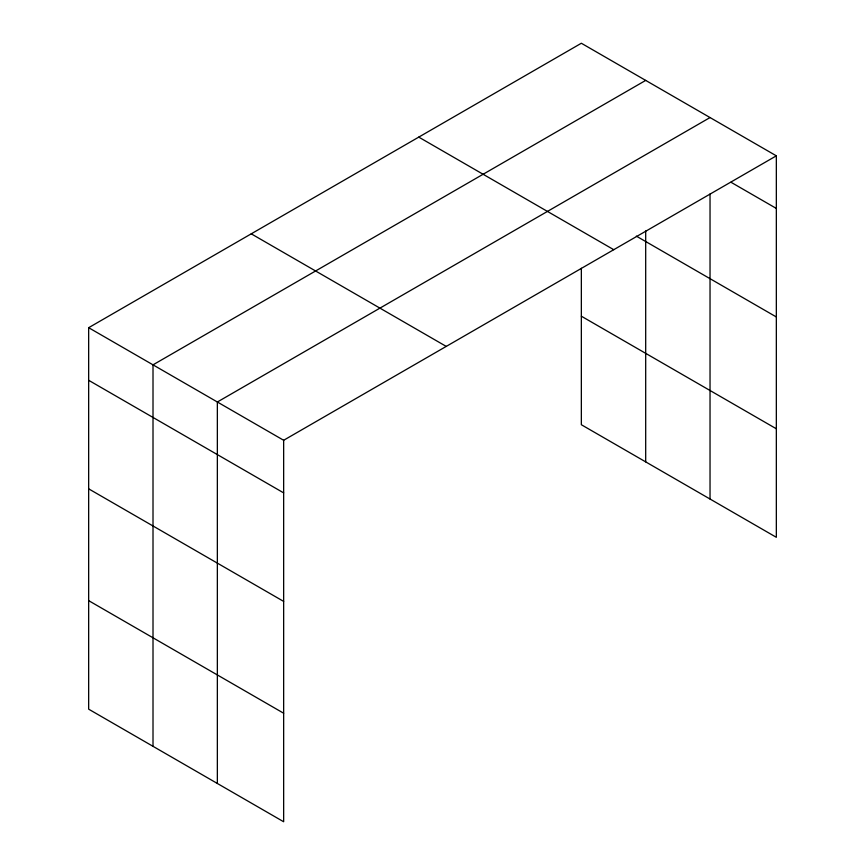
<?xml version="1.0" encoding="UTF-8"?>
<svg xmlns="http://www.w3.org/2000/svg" width="865" height="865" viewBox="0 0 865 865"><rect width="100%" height="100%" fill="white"/><g stroke="black" fill="none" stroke-linecap="round" stroke-linejoin="round"><path stroke-width="1.3" d="M88.663 327.694L283.655 440.274L283.655 821.75L88.663 709.17L88.663 327.694L581.345 43.25L776.337 155.83L776.337 537.306L581.345 424.726L581.345 268.28M645.69 80.402L153.008 364.846L153.008 746.322M710.035 117.553L217.353 401.998L217.353 783.474M283.655 440.274L776.337 155.83M730.979 182.245L776.337 208.433M636.337 236.123L776.337 316.958M418.757 137.113L613.75 249.693M581.345 316.201L776.337 428.781M251.25 233.831L446.243 346.411M88.663 380.297L283.655 492.877M88.663 488.833L283.655 601.402M88.663 600.645L283.655 713.225M710.035 193.976L710.035 499.029M645.69 230.944L645.69 461.878"/></g></svg>
